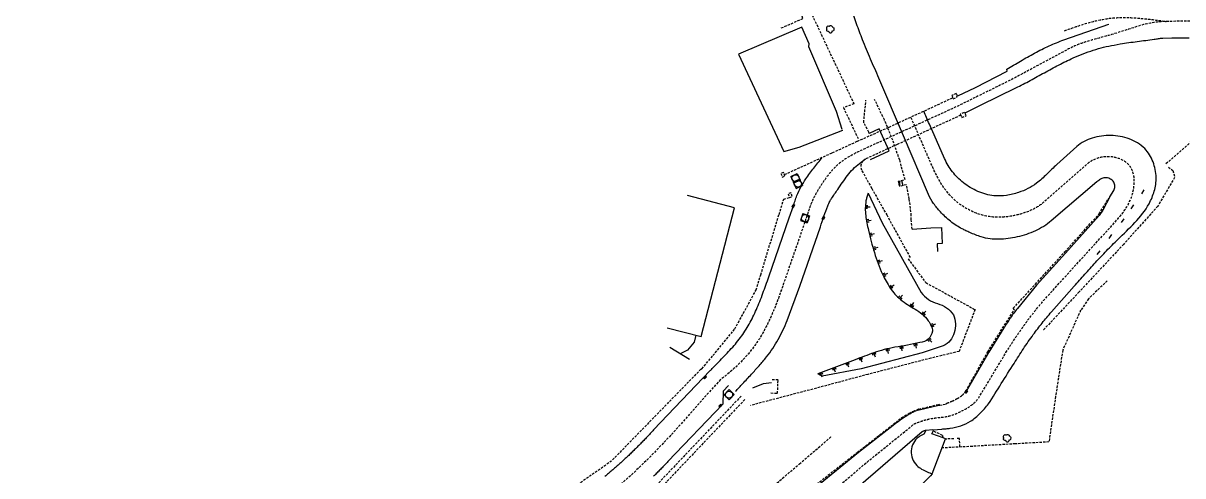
# Model space of a CAD drawing. Header units: millimetres. Extents: x 185000 to 186002, y 127000 to 128000.
# Drawn here: x 185000 to 185244.7, y 127741.7 to 127837.2 of the extents above; entities that cross this region are included whole.
import ezdxf

# ---------------------------------------------------------------- set-up
doc = ezdxf.new("R2010")
doc.units = ezdxf.units.MM
doc.linetypes.add('DASHED', pattern=[0.75, 0.5, -0.25])
doc.layers.get('0').update_dxf_attribs({"linetype": 'CONTINUOUS'})
for name, color, linetype in [('W0001', 6, 'DASHED'), ('W0008', 7, 'CONTINUOUS'), ('W0100', 7, 'CONTINUOUS'), ('W0105', 7, 'CONTINUOUS'), ('W0112', 1, 'DASHED'), ('W0211', 2, 'CONTINUOUS'), ('W0300', 7, 'CONTINUOUS'), ('W0400', 7, 'CONTINUOUS'), ('W0420', 7, 'CONTINUOUS')]:
    doc.layers.add(name, color=color, linetype=linetype)

# ---------------------------------------------------------------- blocks, each defined once
blk = doc.blocks.new('T400')
for p, q in [((-0.15, 0.3), (0.15, 0.3)), ((-0.15, -0.25), (-0.15, 0.3)), ((-0.15, 0.15), (0.15, 0.15)), ((-0.15, 0), (0.15, 0)), ((0.15, 0.3), (0.15, -0.25)), ((-0.15, -0.15), (0.15, -0.15)), ((-0.15, -0.25), (-0.15, -0.3)), ((-0.15, -0.3), (0.15, -0.3)), ((0.15, -0.3), (0.15, -0.25))]:
    blk.add_line(p, q)
blk = doc.blocks.new('t211o')
at = {"color": 0, "linetype": 'Continuous'}
for p, q in [((-0.29, 0.5), (-0.29, 0)), ((0, 1), (0, 0)), ((0.29, 0.5), (0.29, 0))]:
    blk.add_line(p, q, dxfattribs=at)
blk = doc.blocks.new('T300')
for p, q in [((-0.8, 0.51), (-0.86, 0.34)), ((-0.86, 0.34), (-0.86, 0.17)), ((-0.86, 0.17), (-0.74, 0.06)), ((-0.69, 0.63), (-0.8, 0.51)), ((-0.8, -0.06), (-0.74, 0.06)), ((-0.74, 0.06), (-0.69, 0.11)), ((-0.57, 0.69), (-0.69, 0.63)), ((-0.46, 0.69), (-0.57, 0.69)), ((-0.29, 0.63), (-0.46, 0.69)), ((-0.29, 0.63), (-0.17, 0.74)), ((-0.23, 0.57), (-0.29, 0.63)), ((-0.17, 0.74), (-0.06, 0.8)), ((-0.06, 0.8), (0.06, 0.8)), ((0.06, 0.8), (0.23, 0.74)), ((0.23, 0.74), (0.34, 0.63)), ((0.34, 0.63), (0.4, 0.51)), ((0.46, 0.46), (0.34, 0.46)), ((0.4, 0.51), (0.4, 0.46)), ((0.57, 0.4), (0.46, 0.46)), ((0.57, 0.4), (0.69, 0.29)), ((0.69, 0.29), (0.74, 0.17)), ((0.74, 0.06), (0.69, -0.17)), ((0.74, 0.17), (0.74, 0.06)), ((-0.8, -0.17), (-0.8, -0.06)), ((-0.8, -0.23), (-0.8, -0.17)), ((-0.74, -0.34), (-0.8, -0.23)), ((-0.69, -0.4), (-0.74, -0.34)), ((-0.51, -0.46), (-0.69, -0.4)), ((-0.4, -0.46), (-0.51, -0.46)), ((-0.4, -0.46), (-0.34, -0.46)), ((-0.34, -0.46), (-0.34, -0.4)), ((-0.34, -0.51), (-0.34, -0.46)), ((-0.29, -0.63), (-0.34, -0.51)), ((-0.17, -0.74), (-0.29, -0.63)), ((-0.06, -0.8), (-0.17, -0.74)), ((0.06, -0.8), (-0.06, -0.8)), ((0.17, -0.74), (0.06, -0.8)), ((0.23, -0.69), (0.17, -0.74)), ((0.29, -0.46), (0.23, -0.46)), ((0.29, -0.63), (0.23, -0.69)), ((0.46, -0.4), (0.29, -0.46)), ((0.34, -0.51), (0.29, -0.63)), ((0.34, -0.51), (0.34, -0.46)), ((0.57, -0.34), (0.46, -0.4)), ((0.63, -0.29), (0.57, -0.34)), ((0.69, -0.17), (0.63, -0.29))]:
    blk.add_line(p, q)
blk = doc.blocks.new('T420')
for p, q in [((0.75, 0.75), (-0.75, 0.75)), ((-0.75, 0.75), (-0.75, -0.75)), ((0.75, 0.75), (0.75, -0.75)), ((0.75, -0.75), (-0.75, -0.75))]:
    blk.add_line(p, q)
blk.add_ellipse((0, 0), major_axis=(-0.53, 0.53), ratio=1, start_param=3.926991, end_param=10.210176)
blk = doc.blocks.new('t105o')
for p, q in [((-0.5, 0), (0.5, 0)), ((0.5, 0), (0.2, 0.1)), ((0.5, 0), (0.2, -0.1))]:
    blk.add_line(p, q)

msp = doc.modelspace()

# ---------------------------------------------------------------- linework, layer by layer
at = {"layer": 'W0001'}
msp.add_lwpolyline([(185149.1, 127586.14, -0.01401), (185188.88, 127636.06, 0.016219), (185207.66, 127659.5, -0.003598), (185214.84, 127668.93, -0.000146), (185244.54, 127705.46, 0.000133), (185271.89, 127739.01, -0.020808), (185290.25, 127760.92, -0.00094), (185309.37, 127779.86, -0.001248), (185356.09, 127825.68, 0.003714), (185389.67, 127858.94, 0.028409), (185407.02, 127878.2, 0.077858), (185442.68, 127946.65)], format="xyb", dxfattribs=at)
at = {"layer": 'W0001', "flags": 128}
for points in [[(185196.63, 127878.17), (185204.04, 127878.73, -0.0292), (185208.58, 127878.79, -0.0187), (185213.1, 127878.42), (185229.56, 127876.5, 0.0803), (185233.22, 127876.74, 0.019), (185236.82, 127877.7), (185245.34, 127880.15), (185252.53, 127882.22, -0.0597), (185256.93, 127882.9, -0.0457), (185261.41, 127882.66, -0.0428), (185265.88, 127881.63, -0.0453), (185270.1, 127879.83, -0.0401), (185273.02, 127877.96, -0.0535), (185275.51, 127875.6, -0.0371), (185277.04, 127873.46, -0.0171), (185278.35, 127871.14, -0.0226), (185279.93, 127867.86, -0.0489), (185281.01, 127864.43, -0.0488), (185281.33, 127861.21, -0.0353), (185281.09, 127857.94, -0.0487), (185279.94, 127853.06, -0.0568), (185277.8, 127848.54, -0.0384), (185275.86, 127845.91, -0.0365), (185273.53, 127843.58, -0.0358), (185270.88, 127841.61, -0.0364), (185267.99, 127840.04, -0.0584), (185262.49, 127838.33, -0.0448), (185256.76, 127837.77), (185241.14, 127837.6, 0.068), (185235.34, 127836.61, 0.0015), (185229.62, 127834.81, 0.0002), (185224.98, 127833.52, 0.0514), (185220.56, 127831.78), (185208.59, 127825.34), (185197.04, 127819.65), (185176.96, 127810.44, 0.0324), (185173.87, 127808.81, 0.0573), (185171.14, 127806.66, 0.0345), (185169.75, 127805.03, 0.0156), (185168.52, 127803.25, 0.0129), (185167.44, 127801.54, 0.027), (185166.52, 127799.76, 0.026), (185165.67, 127797.49, -0.004), (185164.91, 127795.18), (185160.6, 127782.72, -0.0049), (185159.34, 127779.15, -0.0145), (185157.94, 127775.63, -0.0242), (185156.21, 127772.11, -0.0336), (185154.09, 127768.82, -0.075503), (185147.11, 127762)], [(185219.73, 127835.63, -0.0125), (185224.16, 127837.14, -0.0389), (185228.65, 127838.18, -0.0309), (185231.73, 127838.42, -0.0217), (185234.84, 127838.33, -0.0127), (185237.99, 127838.02, -0.0042), (185241.14, 127837.6), (185241.14, 127837.6)], [(185159.17, 127728.55), (185178.05, 127744.59), (185188.07, 127752.69, -0.0102), (185189.71, 127753.28, -0.0309), (185191.38, 127753.73, -0.0208), (185193.29, 127753.99, 0.0286), (185195.19, 127754.27, 0.0421), (185196.87, 127754.82, 0.0256), (185198.48, 127755.6, 0.0418), (185200.29, 127756.74, 0.0924), (185201.69, 127758.27), (185206.61, 127766.47, -0.0105), (185209.05, 127770.35, -0.0127), (185211.67, 127774.12, -0.0109), (185213.56, 127776.59, -0.014), (185215.57, 127778.96), (185221.04, 127785.02), (185229.21, 127793.96, 0.021), (185231.86, 127796.98, 0.0813), (185233.85, 127800.53, 0.0915), (185234.43, 127804.09, 0.1648), (185233.38, 127807.22, 0.127), (185231.39, 127808.59, 0.0908), (185228.87, 127809.05, 0.0875), (185226.46, 127808.64, 0.0943), (185224.42, 127807.45), (185215.37, 127799.47, -0.0704), (185212.8, 127797.82, -0.0484), (185209.88, 127796.79, -0.0467), (185206.69, 127796.29, -0.0587), (185203.5, 127796.46, -0.0795), (185199.43, 127797.88, -0.0747), (185195.95, 127800.48, -0.0591), (185193.53, 127803.66, -0.0332), (185191.72, 127807.23), (185188.48, 127814.69), (185187.31, 127817.42)]]:
    msp.add_lwpolyline(points, format="xyb", dxfattribs=at)
msp.add_lwpolyline([(185147.11, 127762), (185136.93, 127750.56), (185132.09, 127745.49), (185128.12, 127741.68), (185124.99, 127738.98), (185121.59, 127736.37), (185109.43, 127727.43), (185107.04, 127725.64), (185104.49, 127723.43), (185101.51, 127720.3), (185099.11, 127717.08), (185096.3, 127712.8), (185094.86, 127710.59), (185092.81, 127707.91), (185090.46, 127705.53), (185080.13, 127696.65), (185023.05, 127646.92), (185020.21, 127644.05), (185016.63, 127640.28), (185011.89, 127635.17), (185008.38, 127631.29), (185004.82, 127626.97), (185001.98, 127623.19), (185000, 127620.4)], dxfattribs=at)
at = {"layer": 'W0008'}
for p, q in [((185184.62, 127803.87), (185184.87, 127802.78)), ((185185.35, 127804.03), (185185.61, 127802.96)), ((185236.02, 127801.18), (185236.5, 127802.05)), ((185233.77, 127798.06), (185234.32, 127798.86)), ((185231.74, 127795.14), (185232.32, 127795.95)), ((185229.15, 127791.78), (185229.68, 127792.65)), ((185226.62, 127788.38), (185227.23, 127789.17))]:
    msp.add_line(p, q, dxfattribs=at)
for points in [[(185145.78, 127588.53, -0.000537), (185186.4, 127638.13, 0.016237), (185205.08, 127661.44, -0.00361), (185212.31, 127670.94, -0.000147), (185242.03, 127707.5, 0.000133), (185269.35, 127741.01, -0.020833), (185287.91, 127763.15, -0.000943), (185307.1, 127782.16, -0.001248), (185353.83, 127827.99, 0.003715), (185387.39, 127861.23, 0.028258), (185404.41, 127880.11, 0.031147), (185418.64, 127904.8, 0.031727), (185424.24, 127921.66, 0.225309), (185420.02, 127946.16, 0.102261), (185411.21, 127953.9, 0.095289)], [(185229.26, 127800.55), (185230.13, 127801.94, 0.1419), (185230.35, 127802.8, 0.1297), (185230.12, 127803.69, 0.1477), (185229.32, 127804.4, 0.1302), (185228.28, 127804.6, 0.1085), (185227.35, 127804.3, 0.0499), (185226.55, 127803.73), (185216.94, 127795.51, -0.0695), (185213.57, 127793.39, -0.0519), (185209.72, 127792.1, -0.0519), (185205.89, 127791.62, -0.0766), (185202.16, 127792.11, -0.023), (185200.94, 127792.54, -0.008), (185199.74, 127793.05, -0.0044), (185198.92, 127793.42, -0.0123), (185198.11, 127793.82, -0.0473), (185195.68, 127795.41, -0.0372), (185193.53, 127797.41, -0.0341), (185192.1, 127799.15, -0.0535), (185191, 127801.09), (185185.77, 127813.43), (185180.54, 127825.64, -0.0003), (185178.8, 127829.66, -0.006), (185177.12, 127833.72, -0.0105), (185175.85, 127837.06, -0.0171), (185174.78, 127840.47, -0.0224)], [(185197.11, 127821.86), (185197.21, 127821.87), (185200.96, 127823.62), (185207.62, 127827.07), (185207.52, 127827.49, -0.0032), (185210.45, 127829.24, -0.0096), (185213.41, 127830.91, -0.0161), (185216.45, 127832.42, -0.0226), (185219.59, 127833.69), (185229.04, 127837), (185229.04, 127837)], [(185198.74, 127818.27), (185198.78, 127818.32), (185202.14, 127819.99), (185209.47, 127823.58, 0.0099), (185212.49, 127825.14, 0.0019), (185215.47, 127826.78, -0.0061), (185218.47, 127828.39, -0.014), (185221.53, 127829.88, -0.0275), (185225.79, 127831.52, -0.0353), (185230.2, 127832.62), (185231.5, 127832.84, -0.0102), (185235.07, 127833.37, 0.005), (185238.65, 127833.85, -0.0062), (185239.55, 127833.98, -0.025), (185240.44, 127834.06), (185242.36, 127834.1, -0.0048), (185246.05, 127834.16, -0.0017)], [(185191.92, 127751.39), (185192, 127751.4), (185193.85, 127751.57, -0.0014), (185194.73, 127751.64, 0.0122), (185195.62, 127751.73, 0.0494), (185197.83, 127752.25, 0.0575), (185199.87, 127753.21, 0.0563), (185201.91, 127754.88, 0.0181), (185203.71, 127756.87, -0.0007), (185206.38, 127761.15, -0.002), (185209.07, 127765.42, -0.0049), (185211.06, 127768.5, -0.0109), (185213.14, 127771.5, -0.0117), (185215.01, 127773.94, -0.0119), (185216.98, 127776.28), (185221.76, 127781.69, -0.0013), (185224, 127784.22, -0.0036), (185226.27, 127786.72, -0.0059), (185228.59, 127789.19, -0.0081), (185230.99, 127791.6, 0.0116), (185234.58, 127795.15, 0.0637), (185237.57, 127799.13, 0.0565), (185238.66, 127801.79, 0.072), (185239.05, 127804.65, 0.0885), (185238.4, 127807.95, 0.0992), (185236.64, 127810.75, 0.1137), (185233.4, 127812.8, 0.0819), (185229.47, 127813.51, 0.0802), (185225.59, 127812.99, 0.1085), (185222.29, 127811.17), (185218.1, 127807.4, 0.0096), (185215.99, 127805.36, -0.034), (185213.79, 127803.44, -0.0391), (185212, 127802.32, -0.0371), (185210.04, 127801.49, -0.0487), (185207.47, 127800.87, -0.0583), (185204.84, 127800.81, -0.0777), (185201.44, 127801.71, -0.0662), (185198.38, 127803.55, -0.0587), (185196.08, 127805.88, -0.0617), (185194.42, 127808.65), (185191.2, 127815.94, -0.00124), (185190.01, 127818.66, -0.00124)], [(185144.97, 127763.89, -0.000412), (185145.21, 127764.14, -0.0026), (185146.75, 127765.75, 0.0061), (185149.13, 127768.23, 0.0268), (185151.33, 127770.85, 0.0323), (185153.18, 127773.72, 0.023), (185154.7, 127776.8, 0.0153), (185156.08, 127780.22, 0.0055), (185157.32, 127783.69), (185161.63, 127796.11), (185162.51, 127798.65, 0.0056), (185162.87, 127799.75, -0.0138), (185163.24, 127800.84, -0.0348), (185164.1, 127802.66, -0.0221), (185165.17, 127804.39, -0.0169), (185166.83, 127806.66, -0.0056), (185168.59, 127808.86), (185168.59, 127808.86)], [(185150.28, 127759.53, 0.003098), (185151.84, 127761.16, 0.0023), (185152.75, 127762.15, 0.0002), (185153.66, 127763.14, 0.004), (185155.29, 127764.93, 0.0153), (185156.85, 127766.79, 0.0378), (185159.3, 127770.47, 0.0392), (185161.17, 127774.47), (185163.88, 127781.75), (185168.2, 127794.25, -0.0021), (185168.97, 127796.47, -0.0075), (185169.79, 127798.68, -0.0086), (185169.98, 127799.15, -0.0216), (185170.2, 127799.61, -0.0159), (185170.38, 127799.93, -0.0069), (185170.58, 127800.24, -0.0049), (185171.22, 127801.18, 0.0009), (185171.86, 127802.11, -0.0147), (185173.95, 127805.09, -0.0708), (185176.46, 127807.63), (185177.75, 127808.57), (185177.75, 127808.57)], [(185229.26, 127800.55), (185227.81, 127797.75), (185227.04, 127796.63), (185219.95, 127788.7), (185213.79, 127781.95), (185209.8, 127777.03, 0.0204), (185208.31, 127775, 0.0096), (185206.94, 127772.89), (185203.72, 127767.76), (185199.26, 127759.97), (185198.98, 127759.47), (185198.98, 127759.47)], [(185157.09, 127730.72), (185162.11, 127735.04), (185165.06, 127737.57), (185176.27, 127746.7), (185183.55, 127752.38, -0.0105), (185184.97, 127753.44, -0.0138), (185186.44, 127754.43, -0.0267), (185187.7, 127755.15, -0.0574), (185189.05, 127755.65), (185193.18, 127756.61), (185193.39, 127756.62), (185193.39, 127756.62)], [(185190.43, 127751.25, 0.0127), (185190.21, 127751.2, 0.0386), (185190, 127751.14, 0.0408), (185189.85, 127751.06, 0.0419), (185189.7, 127750.96), (185179.84, 127742.47), (185171.19, 127734.97), (185161.25, 127726.39), (185161.25, 127726.39)]]:
    msp.add_lwpolyline(points, format="xyb", dxfattribs=at)
at = {"layer": 'W0008', "flags": 128}
for points in [[(185144.96, 127763.89), (185132.99, 127751.37), (185132.83, 127751.18), (185132.66, 127751), (185132.49, 127750.81), (185132.32, 127750.63), (185132.15, 127750.44), (185131.98, 127750.26), (185131.81, 127750.08), (185131.64, 127749.89), (185131.47, 127749.71), (185131.29, 127749.53), (185131.12, 127749.35), (185130.95, 127749.17), (185130.77, 127748.99), (185130.6, 127748.81), (185130.43, 127748.63), (185130.25, 127748.45), (185130.08, 127748.27), (185129.9, 127748.09), (185129.72, 127747.92), (185129.55, 127747.74), (185129.37, 127747.56), (185129.19, 127747.39), (185129.01, 127747.21), (185128.84, 127747.04), (185128.66, 127746.86), (185128.48, 127746.69), (185128.3, 127746.51), (185128.12, 127746.34), (185127.94, 127746.17), (185127.76, 127745.99), (185127.57, 127745.82), (185127.39, 127745.65), (185127.21, 127745.48), (185127.03, 127745.31), (185126.84, 127745.14), (185126.66, 127744.97), (185126.47, 127744.8), (185126.29, 127744.63), (185126.1, 127744.46), (185125.92, 127744.3), (185125.73, 127744.13), (185125.55, 127743.96), (185125.36, 127743.79), (185125.17, 127743.63), (185124.99, 127743.47), (185124.8, 127743.3), (185124.61, 127743.14), (185124.43, 127742.98), (185124.24, 127742.82), (185124.05, 127742.66), (185123.86, 127742.5), (185123.67, 127742.34), (185123.48, 127742.18), (185123.29, 127742.02), (185123.1, 127741.86), (185122.91, 127741.7), (185122.72, 127741.55)], [(185148.83, 127760.74), (185147.7, 127759.59), (185147.65, 127756.82), (185136.02, 127744.69), (185135.85, 127744.51), (185135.68, 127744.32), (185135.51, 127744.14), (185135.33, 127743.96), (185135.16, 127743.77), (185134.98, 127743.59), (185134.81, 127743.41), (185134.63, 127743.23), (185134.46, 127743.05), (185134.28, 127742.87), (185134.1, 127742.69), (185133.92, 127742.51), (185133.75, 127742.33), (185133.57, 127742.15), (185133.39, 127741.97), (185133.21, 127741.79), (185133.03, 127741.62)]]:
    msp.add_lwpolyline(points, dxfattribs=at)
at = {"layer": 'W0100'}
for points in [[(185172.81, 127814.76), (185171.63, 127818.58), (185165.8, 127832.27), (185165.85, 127832.86), (185164.31, 127836.38), (185150.93, 127830.72), (185160.5, 127810.14), (185163.7, 127811.08), (185172.97, 127814.64), (185172.97, 127814.64)], [(185178.8, 127808.46), (185182.75, 127810.25), (185180.61, 127814.9), (185178.48, 127813.92), (185178.48, 127813.92)], [(185135.88, 127772.95), (185143.04, 127771.09), (185150.1, 127798.26), (185140.19, 127800.84), (185140.19, 127800.84)], [(185187.56, 127793.77), (185191.52, 127794.03), (185193.77, 127794.12), (185193.94, 127790.72), (185192.88, 127790.67), (185192.93, 127789.02), (185192.93, 127789.02)], [(185141.93, 127771.36), (185141.55, 127769.9), (185140.18, 127768.21), (185138.62, 127767.41), (185138.62, 127767.41)]]:
    msp.add_lwpolyline(points, dxfattribs=at)
at = {"layer": 'W0100', "flags": 128}
msp.add_lwpolyline([(185140.56, 127766.24), (185136.42, 127768.74)], dxfattribs=at)
at = {"layer": 'W0100'}
msp.add_lwpolyline([(185190.43, 127751.25), (185190.07, 127750.48, 0.0123), (185189.48, 127750.19, 0.0374), (185188.92, 127749.86, 0.1116), (185187.83, 127748.59, 0.109), (185187.36, 127746.96, 0.1084), (185187.63, 127745.3, 0.1008), (185188.54, 127743.89, 0.0664), (185189.58, 127743.11, 0.0295), (185190.75, 127742.53, 0.0042), (185191.29, 127742.3, 0.0014), (185191.83, 127742.08), (185194.64, 127749.49), (185194.11, 127749.68), (185191.71, 127750.53), (185191.99, 127751.14), (185192.05, 127751.25), (185191.92, 127751.39), (185190.43, 127751.25), (185190.43, 127751.25)], format="xyb", dxfattribs=at)
at = {"layer": 'W0112'}
msp.add_line((185246.58, 127812.34), (185241.09, 127807.51), dxfattribs=at)
for points in [[(185159.97, 127836.22), (185164.49, 127838.2), (185162.35, 127845.41), (185162.35, 127845.41)], [(185160.66, 127805.28), (185170.76, 127809.9), (185176.01, 127812.3), (185182.72, 127815.31), (185196.16, 127821.49), (185196.16, 127821.49)], [(185178.48, 127813.92), (185178.46, 127814.22), (185177.36, 127816.28), (185177.81, 127820.95), (185177.81, 127820.95)], [(185184.62, 127803.87), (185186.08, 127804.18), (185184.94, 127808.34), (185183.48, 127812.52), (185181.72, 127816.81), (185179.65, 127821.11), (185179.65, 127821.11)], [(185195.96, 127821.98), (185196.26, 127821.28), (185197.04, 127821.66), (185196.98, 127821.8), (185197.11, 127821.86), (185196.88, 127822.39), (185195.96, 127821.98), (185195.96, 127821.98)], [(185198.53, 127818.36), (185197.74, 127818.01), (185198.07, 127817.32), (185198.98, 127817.73), (185198.74, 127818.27), (185198.6, 127818.22), (185198.53, 127818.36), (185198.53, 127818.36)], [(185160.17, 127804.76), (185160.73, 127804.96), (185160.44, 127805.74), (185159.88, 127805.53), (185160.17, 127804.76), (185160.17, 127804.76)], [(185241.63, 127806.86), (185242.6, 127806.13), (185242.96, 127804.66), (185239.41, 127798.63), (185232.21, 127790.58), (185222.83, 127780.52), (185215.21, 127772.4), (185215.21, 127772.4)], [(185187.56, 127793.77), (185187.4, 127795.71), (185187.4, 127796.63), (185186.97, 127800.13), (185186.39, 127803.14), (185184.87, 127802.78), (185184.87, 127802.78)], [(185161.66, 127800.46), (185162.24, 127800.63), (185162, 127801.41), (185161.43, 127801.24), (185161.66, 127800.46), (185161.66, 127800.46)], [(185143.09, 127764.18), (185143.2, 127764.29), (185145.55, 127767.08), (185149.78, 127772.22), (185150.15, 127772.69), (185154.65, 127780.92), (185155.62, 127784.13), (185159.48, 127796.86), (185160.47, 127800.09), (185161.66, 127800.46), (185161.66, 127800.46)], [(185208.91, 127777.06), (185213.57, 127782.12), (185219.79, 127788.98), (185227.02, 127796.98), (185229.1, 127800.3), (185229.1, 127800.3)], [(185186.7, 127787.5), (185190.45, 127782.46), (185200.85, 127776.77), (185197.47, 127767.95), (185191.51, 127766.52), (185178.24, 127763.1), (185166.61, 127759.99), (185153.43, 127756.54)], [(185228.75, 127782.86), (185224.76, 127779.03), (185223.13, 127776.63), (185219.34, 127768.2), (185217.83, 127758.44), (185216.44, 127748.83), (185209.35, 127748.44), (185200.28, 127747.9), (185194.04, 127747.57), (185194.04, 127747.57)], [(185138.63, 127767.41), (185138.62, 127767.41), (185138.62, 127767.41)], [(185157.76, 127759.21), (185159.17, 127759.09), (185159.29, 127761.93), (185158.07, 127761.96), (185158.07, 127761.96)], [(185188.99, 127755.76), (185193.2, 127756.79), (185193.39, 127756.62), (185194.76, 127756.82), (185194.89, 127757.02), (185194.89, 127757.02)], [(185153.32, 127735.3), (185163.79, 127744.21), (185170.55, 127750), (185170.55, 127750)], [(185194.11, 127749.68), (185194.01, 127750.2), (185191.99, 127751.14), (185191.99, 127751.14)], [(185196.37, 127749.53), (185194.69, 127749.45), (185194.64, 127749.49), (185194.64, 127749.49)], [(185197.64, 127747.8), (185197.58, 127749.6), (185197.04, 127749.56), (185197.04, 127749.56)]]:
    msp.add_lwpolyline(points, dxfattribs=at)
for points in [[(185164.26, 127845.91, 0.008), (185164.89, 127843.35, 0.0241), (185165.67, 127840.84, 0.0114), (185166.05, 127839.9, 0.0094), (185166.47, 127838.96), (185175.3, 127820.2), (185173.08, 127819.41), (185176.16, 127812.89), (185176.16, 127812.89)], [(185197.8, 127817.8), (185184.41, 127811.62), (185177.75, 127808.57, 0.4376), (185176.99, 127806.07), (185179.05, 127802.36), (185182.2, 127796.77), (185187.15, 127787.77), (185187.15, 127787.77)], [(185194.89, 127757.02, 0.0089), (185196, 127757.46, 0.0262), (185197.09, 127757.98, 0.0503), (185198.15, 127758.7, 0.0892), (185198.95, 127759.64), (185203.53, 127767.86), (185206.24, 127772.23), (185209.15, 127776.69), (185208.91, 127777.06), (185208.91, 127777.06)], [(185156.82, 127731.47), (185163.31, 127736.72), (185175.98, 127746.63), (185184.39, 127753.2, -0.0239), (185185.69, 127754.13, -0.026), (185187.08, 127754.91, -0.0134), (185188.03, 127755.35, -0.0045), (185188.99, 127755.76), (185188.99, 127755.76)]]:
    msp.add_lwpolyline(points, format="xyb", dxfattribs=at)
at = {"layer": 'W0112', "flags": 128}
for points in [[(185143, 127764.19), (185124.07, 127744.76), (185088.56, 127719.84), (185086.51, 127722.83)], [(185151.49, 127758.52), (185131.1, 127737.06), (185108.82, 127721.01), (185105.03, 127717.14), (185105.12, 127706.56), (185100.8, 127707.89), (185031.79, 127648.59), (185000, 127610.87)], [(185152.26, 127757.79), (185131.8, 127736.26), (185109.52, 127720.21), (185106.09, 127716.71), (185106.19, 127705.13), (185101.05, 127706.71), (185032.54, 127647.85), (185000.62, 127609.97), (185000, 127608.7)]]:
    msp.add_lwpolyline(points, dxfattribs=at)
at = {"layer": 'W0211'}
for points in [[(185178.27, 127801.35), (185181.24, 127795.06), (185189.46, 127780.39, 0.166), (185192.92, 127778.04, -0.1759), (185196.3, 127775.67, -0.1853), (185196.42, 127771.9, -0.2354), (185194.12, 127769.11), (185189.67, 127767.65), (185176.81, 127764.28), (185168.61, 127762.69), (185167.65, 127763.21), (185167.65, 127763.21)], [(185178.27, 127801.35, 0.0068), (185178.03, 127800.53, 0.0207), (185177.83, 127799.71, 0.077), (185177.77, 127796.63, 0.0275), (185178.36, 127793.52, 0.0174), (185179.6, 127788.8, 0.0343), (185181.32, 127784.26, 0.0404), (185182.94, 127781.33, 0.0717), (185185.12, 127778.89, 0.0311), (185188.18, 127776.88, -0.1016), (185190.97, 127774.43, -0.0529), (185191.6, 127773.3, -0.0894), (185191.87, 127772.19, -0.3512), (185189.2, 127769.82, -0.0233), (185183.93, 127768.82, 0.038), (185179.48, 127767.65, 0.0077), (185175.56, 127766.19), (185167.65, 127763.21), (185167.65, 127763.21)]]:
    msp.add_lwpolyline(points, format="xyb", dxfattribs=at)
for points in [[(185153.99, 127760.23), (185156.24, 127761.2), (185157.9, 127761.41), (185157.9, 127761.41)], [(185191.83, 127742.08), (185191.45, 127741.7), (185188.14, 127738.3), (185182.77, 127733.73), (185163.82, 127723.24), (185163.82, 127723.24)]]:
    msp.add_lwpolyline(points, dxfattribs=at)

# ---------------------------------------------------------------- block references
at = {"layer": 'W0105', "rotation": 270.8717206377268}
msp.add_blockref('t105o', (185184.93, 127803.37), dxfattribs=at)
at = {"layer": 'W0211'}
for p, rotation in [((185177.69, 127798.42), 267.5355921006195), ((185177.96, 127795.43), 280.0219905111351), ((185178.6, 127792.5), 283.5684474793417), ((185179.37, 127789.6), 286.0206347578962), ((185180.29, 127786.75), 290.2631107404305), ((185181.45, 127783.98), 295.2333349895227), ((185182.92, 127781.37), 303.5141897232074), ((185184.87, 127779.1), 318.2240801874386), ((185187.33, 127777.39), 328.4449633530765), ((185189.8, 127775.71), 317.7423724439656), ((185191.59, 127773.33), 293.4104530344297), ((185185.32, 127769.04), 189.4571258767999), ((185188.26, 127769.61), 192.441066720605), ((185191.03, 127770.61), 223.6480017504358), ((185176.67, 127766.62), 200.8897750392857), ((185179.49, 127767.66), 199.0327811331661), ((185182.37, 127768.5), 193.3710672169808), ((185171.06, 127764.5), 200.6120154781258), ((185173.87, 127765.55), 200.6120154781258), ((185168.25, 127763.44), 200.6120154781258)]:
    msp.add_blockref('t211o', p, dxfattribs=dict(at, rotation=rotation))
at = {"layer": 'W0300'}
for p in [(185170.34, 127835.93), (185207.67, 127749.62)]:
    msp.add_blockref('T300', p, dxfattribs=at)
at = {"layer": 'W0400'}
for p, rotation in [((185162.51, 127798.65), 340.6584), ((185168.85, 127796.09), 160.7893), ((185143.84, 127762.45), 136.1361796265883), ((185198.98, 127759.47), 331.225), ((185147.11, 127756.52), 317.268097890261)]:
    msp.add_blockref('T400', p, dxfattribs=dict(at, rotation=rotation))
at = {"layer": 'W0420'}
for p, rotation in [((185162.95, 127804.5), 114.341), ((185163.45, 127803.35), 113.806), ((185164.99, 127796.07), 70.931), ((185148.95, 127758.82), 46.08100000000002)]:
    msp.add_blockref('T420', p, dxfattribs=dict(at, rotation=rotation))

doc.saveas('drawing.dxf')
